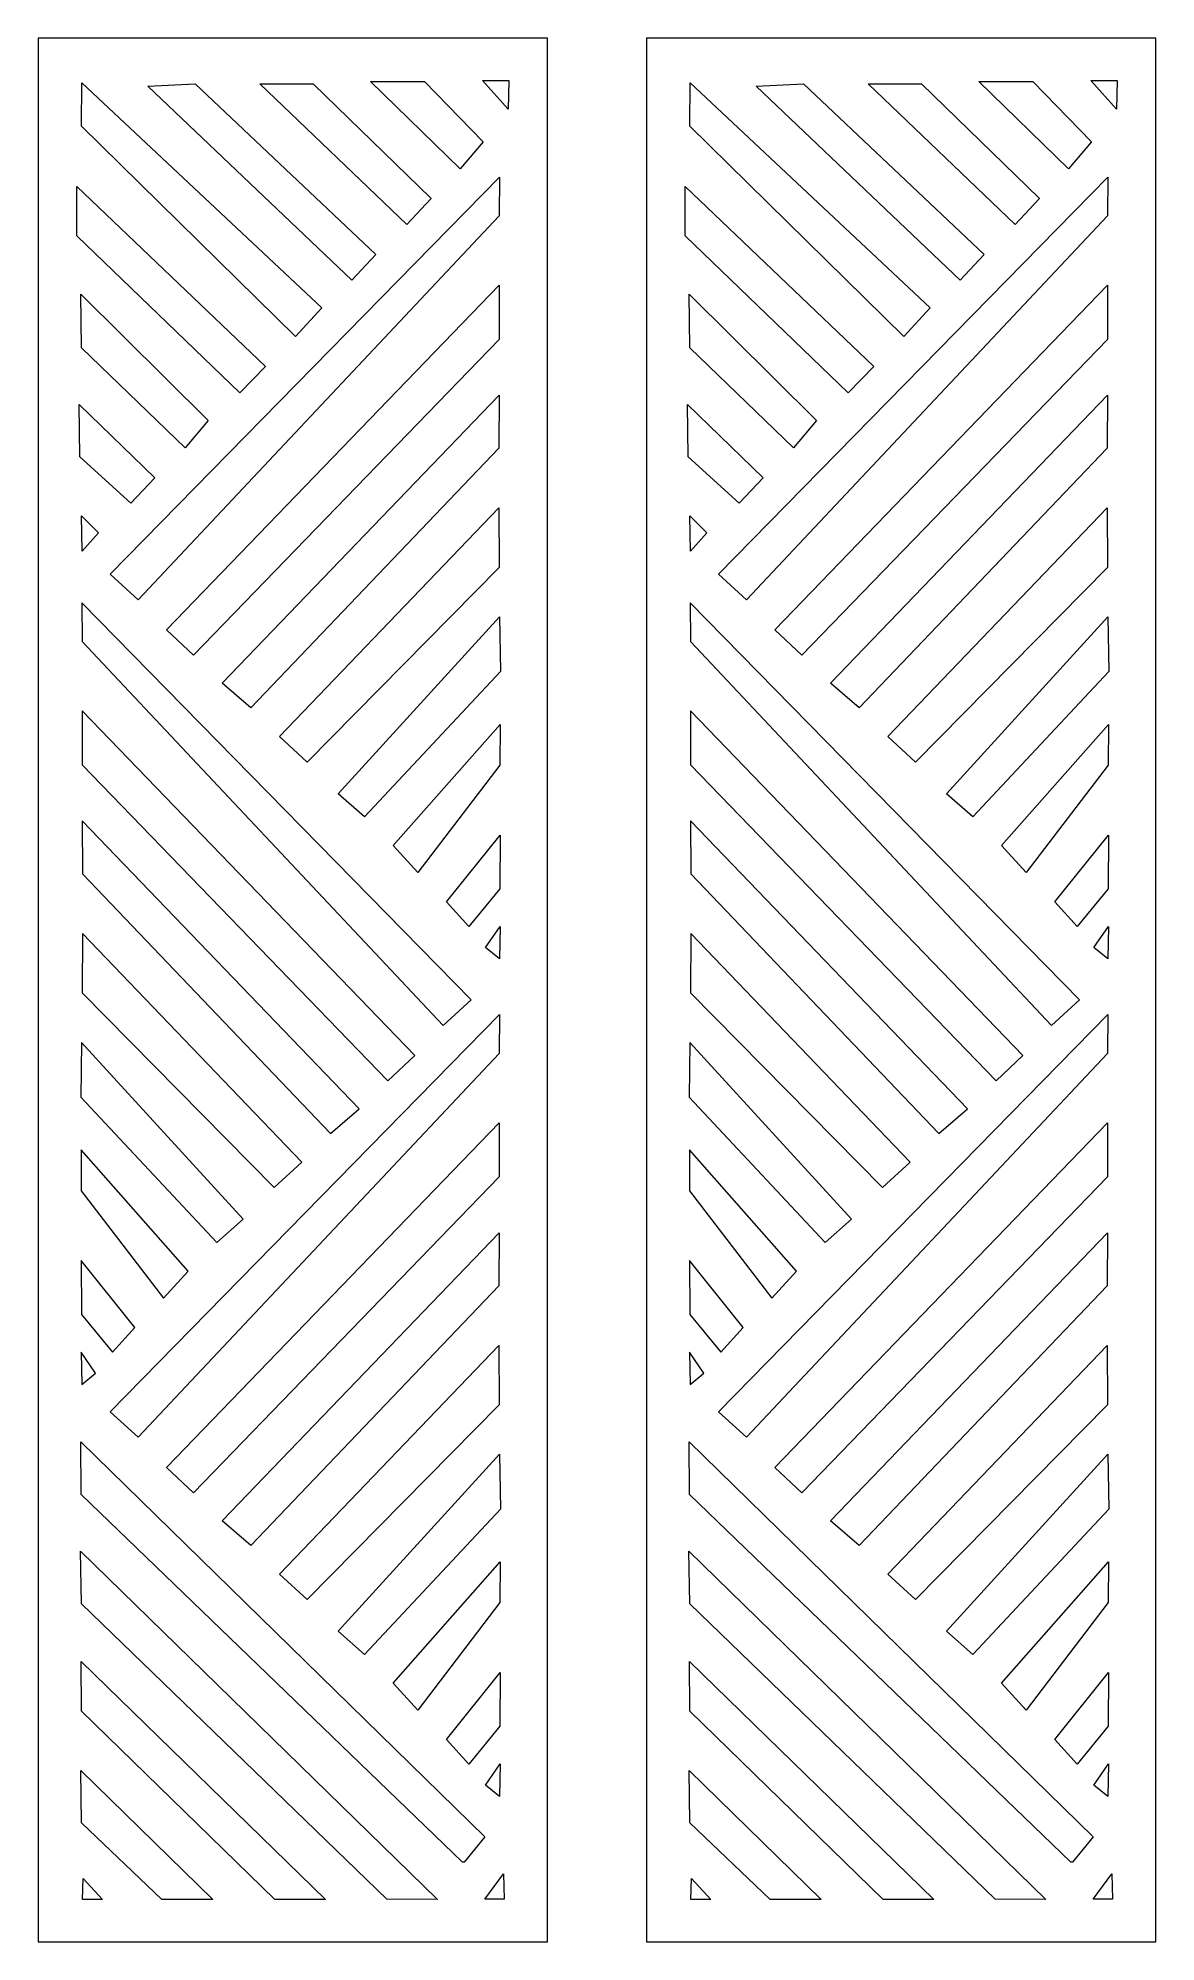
# Model space of a CAD drawing. Header units: centimetres. Extents: x -27.5 to -16.3, y -9.5 to 9.5.
import ezdxf

# ---------------------------------------------------------------- set-up
doc = ezdxf.new("R2010")
doc.units = ezdxf.units.CM
doc.header["$MEASUREMENT"] = 0
doc.layers.add('layer 1', color=7, linetype='Continuous')

msp = doc.modelspace()

# ---------------------------------------------------------------- linework, layer by layer
at = {"layer": 'layer 1', "color": 250, "lineweight": 20}
for points in [[(-27.5, 9.5), (-27.5, 9.5), (-22.41549, 9.5), (-22.41549, 9.5), (-22.41549, 9.5), (-22.41549, 9.5), (-22.41549, -9.5), (-22.41549, -9.5), (-22.41549, -9.5), (-22.41549, -9.5), (-27.5, -9.5), (-27.5, -9.5), (-27.5, -9.5), (-27.5, -9.5), (-27.5, 9.5), (-27.5, 9.5)], [(-21.42953, 9.5), (-21.42953, 9.5), (-16.34502, 9.5), (-16.34502, 9.5), (-16.34502, 9.5), (-16.34502, 9.5), (-16.34502, -9.5), (-16.34502, -9.5), (-16.34502, -9.5), (-16.34502, -9.5), (-21.42953, -9.5), (-21.42953, -9.5), (-21.42953, -9.5), (-21.42953, -9.5), (-21.42953, 9.5), (-21.42953, 9.5)]]:
    msp.add_open_spline(points, degree=3, knots=[0, 0, 0, 0, 0.2, 0.2, 0.2, 0.2, 0.4, 0.4, 0.4, 0.4, 0.6, 0.6, 0.6, 0.6, 1, 1, 1, 1], dxfattribs=at)
at = {"layer": 'layer 1', "color": 7, "lineweight": 9}
for points, knots in [([(-27.06776, 8.62019), (-27.06776, 8.62019), (-24.93075, 6.52272), (-24.93075, 6.52272), (-24.93075, 6.52272), (-24.93075, 6.52272), (-24.66857, 6.80804), (-24.66857, 6.80804), (-24.66857, 6.80804), (-24.66857, 6.80804), (-27.06234, 9.05266), (-27.06234, 9.05266), (-27.06234, 9.05266), (-27.06234, 9.05266), (-27.06776, 8.62019), (-27.06776, 8.62019)], [0, 0, 0, 0, 0.2, 0.2, 0.2, 0.2, 0.4, 0.4, 0.4, 0.4, 0.6, 0.6, 0.6, 0.6, 1, 1, 1, 1]), ([(-25.93321, 9.0443), (-25.93321, 9.0443), (-26.4036, 9.02116), (-26.4036, 9.02116), (-26.4036, 9.02116), (-26.4036, 9.02116), (-24.36784, 7.08565), (-24.36784, 7.08565), (-24.36784, 7.08565), (-24.36784, 7.08565), (-24.12878, 7.34012), (-24.12878, 7.34012), (-24.12878, 7.34012), (-24.12878, 7.34012), (-25.93321, 9.0443), (-25.93321, 9.0443)], [0, 0, 0, 0, 0.2, 0.2, 0.2, 0.2, 0.4, 0.4, 0.4, 0.4, 0.6, 0.6, 0.6, 0.6, 1, 1, 1, 1]), ([(-25.28548, 9.0443), (-25.28548, 9.0443), (-23.82033, 7.64086), (-23.82033, 7.64086), (-23.82033, 7.64086), (-23.82033, 7.64086), (-23.58128, 7.89533), (-23.58128, 7.89533), (-23.58128, 7.89533), (-23.58128, 7.89533), (-23.58128, 7.90304), (-23.58128, 7.90304), (-23.58128, 7.90304), (-23.58128, 7.90304), (-24.7534, 9.0443), (-24.7534, 9.0443), (-24.7534, 9.0443), (-24.7534, 9.0443), (-25.28548, 9.0443), (-25.28548, 9.0443)], [0, 0, 0, 0, 0.16666667, 0.16666667, 0.16666667, 0.16666667, 0.33333333, 0.33333333, 0.33333333, 0.33333333, 0.5, 0.5, 0.5, 0.5, 0.66666667, 0.66666667, 0.66666667, 0.66666667, 1, 1, 1, 1]), ([(-24.18168, 9.06636), (-24.18168, 9.06636), (-23.28825, 8.19606), (-23.28825, 8.19606), (-23.28825, 8.19606), (-23.28825, 8.19606), (-23.05692, 8.46596), (-23.05692, 8.46596), (-23.05692, 8.46596), (-23.05692, 8.46596), (-23.64297, 9.06744), (-23.64297, 9.06744), (-23.64297, 9.06744), (-23.64297, 9.06744), (-24.18168, 9.06636), (-24.18168, 9.06636)], [0, 0, 0, 0, 0.2, 0.2, 0.2, 0.2, 0.4, 0.4, 0.4, 0.4, 0.6, 0.6, 0.6, 0.6, 1, 1, 1, 1]), ([(-23.06463, 9.07582), (-23.06463, 9.07582), (-22.81016, 8.78914), (-22.81016, 8.78914), (-22.81016, 8.78914), (-22.81016, 8.78914), (-22.80245, 9.07514), (-22.80245, 9.07514), (-22.80245, 9.07514), (-22.80245, 9.07514), (-23.06463, 9.07582), (-23.06463, 9.07582)], [0, 0, 0, 0, 0.25, 0.25, 0.25, 0.25, 0.5, 0.5, 0.5, 0.5, 1, 1, 1, 1]), ([(-27.11304, 8.01871), (-27.11304, 8.01871), (-27.11304, 7.52519), (-27.11304, 7.52519), (-27.11304, 7.52519), (-27.11304, 7.52519), (-25.48507, 5.96026), (-25.48507, 5.96026), (-25.48507, 5.96026), (-25.48507, 5.96026), (-25.23149, 6.222), (-25.23149, 6.222), (-25.23149, 6.222), (-25.23149, 6.222), (-27.11304, 8.01871), (-27.11304, 8.01871)], [0, 0, 0, 0, 0.2, 0.2, 0.2, 0.2, 0.4, 0.4, 0.4, 0.4, 0.6, 0.6, 0.6, 0.6, 1, 1, 1, 1]), ([(-22.89612, 8.11256), (-22.89612, 8.11256), (-26.78026, 4.149), (-26.78026, 4.149), (-26.78026, 4.149), (-26.78026, 4.149), (-26.50267, 3.89453), (-26.50267, 3.89453), (-26.50267, 3.89453), (-26.50267, 3.89453), (-22.89849, 7.72491), (-22.89849, 7.72491), (-22.89849, 7.72491), (-22.89849, 7.72491), (-22.89612, 8.11256), (-22.89612, 8.11256)], [0, 0, 0, 0, 0.2, 0.2, 0.2, 0.2, 0.4, 0.4, 0.4, 0.4, 0.6, 0.6, 0.6, 0.6, 1, 1, 1, 1]), ([(-22.90025, 7.03301), (-22.90025, 7.03301), (-26.21736, 3.59378), (-26.21736, 3.59378), (-26.21736, 3.59378), (-26.21736, 3.59378), (-25.94822, 3.34008), (-25.94822, 3.34008), (-25.94822, 3.34008), (-25.94822, 3.34008), (-22.89816, 6.49321), (-22.89816, 6.49321), (-22.89816, 6.49321), (-22.89816, 6.49321), (-22.90025, 7.03301), (-22.90025, 7.03301)], [0, 0, 0, 0, 0.2, 0.2, 0.2, 0.2, 0.4, 0.4, 0.4, 0.4, 0.6, 0.6, 0.6, 0.6, 1, 1, 1, 1]), ([(-27.07185, 6.94545), (-27.07185, 6.94545), (-27.06643, 6.40812), (-27.06643, 6.40812), (-27.06643, 6.40812), (-27.06643, 6.40812), (-26.03345, 5.41231), (-26.03345, 5.41231), (-26.03345, 5.41231), (-26.03345, 5.41231), (-25.80212, 5.68221), (-25.80212, 5.68221), (-25.80212, 5.68221), (-25.80212, 5.68221), (-27.07185, 6.94545), (-27.07185, 6.94545)], [0, 0, 0, 0, 0.2, 0.2, 0.2, 0.2, 0.4, 0.4, 0.4, 0.4, 0.6, 0.6, 0.6, 0.6, 1, 1, 1, 1]), ([(-22.89885, 5.9359), (-22.89885, 5.9359), (-25.66214, 3.06172), (-25.66214, 3.06172), (-25.66214, 3.06172), (-25.66214, 3.06172), (-25.37683, 2.81496), (-25.37683, 2.81496), (-25.37683, 2.81496), (-25.37683, 2.81496), (-22.90153, 5.40593), (-22.90153, 5.40593), (-22.90153, 5.40593), (-22.90153, 5.40593), (-22.89885, 5.9359), (-22.89885, 5.9359)], [0, 0, 0, 0, 0.2, 0.2, 0.2, 0.2, 0.4, 0.4, 0.4, 0.4, 0.6, 0.6, 0.6, 0.6, 1, 1, 1, 1]), ([(-27.0899, 5.84414), (-27.0899, 5.84414), (-27.08219, 5.31977), (-27.08219, 5.31977), (-27.08219, 5.31977), (-27.08219, 5.31977), (-26.57324, 4.85711), (-26.57324, 4.85711), (-26.57324, 4.85711), (-26.57324, 4.85711), (-26.3342, 5.11158), (-26.3342, 5.11158), (-26.3342, 5.11158), (-26.3342, 5.11158), (-27.0899, 5.84414), (-27.0899, 5.84414)], [0, 0, 0, 0, 0.2, 0.2, 0.2, 0.2, 0.4, 0.4, 0.4, 0.4, 0.6, 0.6, 0.6, 0.6, 1, 1, 1, 1]), ([(-22.90153, 4.81216), (-22.90153, 4.81216), (-25.09151, 2.52965), (-25.09151, 2.52965), (-25.09151, 2.52965), (-25.09151, 2.52965), (-24.8139, 2.27516), (-24.8139, 2.27516), (-24.8139, 2.27516), (-24.8139, 2.27516), (-22.89934, 4.21796), (-22.89934, 4.21796), (-22.89934, 4.21796), (-22.89934, 4.21796), (-22.90153, 4.81216), (-22.90153, 4.81216)], [0, 0, 0, 0, 0.2, 0.2, 0.2, 0.2, 0.4, 0.4, 0.4, 0.4, 0.6, 0.6, 0.6, 0.6, 1, 1, 1, 1]), ([(-27.06676, 4.73373), (-27.06676, 4.73373), (-27.05906, 4.37902), (-27.05906, 4.37902), (-27.05906, 4.37902), (-27.05906, 4.37902), (-26.89712, 4.56409), (-26.89712, 4.56409), (-26.89712, 4.56409), (-26.89712, 4.56409), (-27.06676, 4.73373), (-27.06676, 4.73373)], [0, 0, 0, 0, 0.25, 0.25, 0.25, 0.25, 0.5, 0.5, 0.5, 0.5, 1, 1, 1, 1]), ([(-27.06321, 3.86523), (-27.06321, 3.86523), (-23.17907, -0.09833), (-23.17907, -0.09833), (-23.17907, -0.09833), (-23.17907, -0.09833), (-23.45666, -0.3528), (-23.45666, -0.3528), (-23.45666, -0.3528), (-23.45666, -0.3528), (-27.06084, 3.47758), (-27.06084, 3.47758), (-27.06084, 3.47758), (-27.06084, 3.47758), (-27.06321, 3.86523), (-27.06321, 3.86523)], [0, 0, 0, 0, 0.2, 0.2, 0.2, 0.2, 0.4, 0.4, 0.4, 0.4, 0.6, 0.6, 0.6, 0.6, 1, 1, 1, 1]), ([(-22.89381, 3.72489), (-22.89381, 3.72489), (-24.50547, 1.95902), (-24.50547, 1.95902), (-24.50547, 1.95902), (-24.50547, 1.95902), (-24.24328, 1.72769), (-24.24328, 1.72769), (-24.24328, 1.72769), (-24.24328, 1.72769), (-22.8861, 3.17738), (-22.8861, 3.17738), (-22.8861, 3.17738), (-22.8861, 3.17738), (-22.89381, 3.72489), (-22.89381, 3.72489)], [0, 0, 0, 0, 0.2, 0.2, 0.2, 0.2, 0.4, 0.4, 0.4, 0.4, 0.6, 0.6, 0.6, 0.6, 1, 1, 1, 1]), ([(-27.05907, 2.78568), (-27.05907, 2.78568), (-23.74197, -0.65355), (-23.74197, -0.65355), (-23.74197, -0.65355), (-23.74197, -0.65355), (-24.01111, -0.90725), (-24.01111, -0.90725), (-24.01111, -0.90725), (-24.01111, -0.90725), (-27.06117, 2.24588), (-27.06117, 2.24588), (-27.06117, 2.24588), (-27.06117, 2.24588), (-27.05907, 2.78568), (-27.05907, 2.78568)], [0, 0, 0, 0, 0.2, 0.2, 0.2, 0.2, 0.4, 0.4, 0.4, 0.4, 0.6, 0.6, 0.6, 0.6, 1, 1, 1, 1]), ([(-22.88954, 2.6509), (-22.88954, 2.6509), (-23.95796, 1.44235), (-23.95796, 1.44235), (-23.95796, 1.44235), (-23.95796, 1.44235), (-23.7112, 1.17247), (-23.7112, 1.17247), (-23.7112, 1.17247), (-23.7112, 1.17247), (-22.89085, 2.24433), (-22.89085, 2.24433), (-22.89085, 2.24433), (-22.89085, 2.24433), (-22.88954, 2.6509), (-22.88954, 2.6509)], [0, 0, 0, 0, 0.2, 0.2, 0.2, 0.2, 0.4, 0.4, 0.4, 0.4, 0.6, 0.6, 0.6, 0.6, 1, 1, 1, 1]), ([(-27.06048, 1.68857), (-27.06048, 1.68857), (-24.29719, -1.1856), (-24.29719, -1.1856), (-24.29719, -1.1856), (-24.29719, -1.1856), (-24.5825, -1.43237), (-24.5825, -1.43237), (-24.5825, -1.43237), (-24.5825, -1.43237), (-27.0578, 1.1586), (-27.0578, 1.1586), (-27.0578, 1.1586), (-27.0578, 1.1586), (-27.06048, 1.68857), (-27.06048, 1.68857)], [0, 0, 0, 0, 0.2, 0.2, 0.2, 0.2, 0.4, 0.4, 0.4, 0.4, 0.6, 0.6, 0.6, 0.6, 1, 1, 1, 1]), ([(-22.8902, 1.54671), (-22.8902, 1.54671), (-23.42588, 0.87945), (-23.42588, 0.87945), (-23.42588, 0.87945), (-23.42588, 0.87945), (-23.20226, 0.63268), (-23.20226, 0.63268), (-23.20226, 0.63268), (-23.20226, 0.63268), (-22.89215, 1.01054), (-22.89215, 1.01054), (-22.89215, 1.01054), (-22.89215, 1.01054), (-22.8902, 1.54671), (-22.8902, 1.54671)], [0, 0, 0, 0, 0.2, 0.2, 0.2, 0.2, 0.4, 0.4, 0.4, 0.4, 0.6, 0.6, 0.6, 0.6, 1, 1, 1, 1]), ([(-22.88938, 0.63442), (-22.88938, 0.63442), (-23.03391, 0.42285), (-23.03391, 0.42285), (-23.03391, 0.42285), (-23.03391, 0.42285), (-22.89566, 0.31091), (-22.89566, 0.31091), (-22.89566, 0.31091), (-22.89566, 0.31091), (-22.88938, 0.63442), (-22.88938, 0.63442)], [0, 0, 0, 0, 0.25, 0.25, 0.25, 0.25, 0.5, 0.5, 0.5, 0.5, 1, 1, 1, 1]), ([(-27.0578, 0.56484), (-27.0578, 0.56484), (-24.86782, -1.71768), (-24.86782, -1.71768), (-24.86782, -1.71768), (-24.86782, -1.71768), (-25.14542, -1.97217), (-25.14542, -1.97217), (-25.14542, -1.97217), (-25.14542, -1.97217), (-27.05998, -0.02937), (-27.05998, -0.02937), (-27.05998, -0.02937), (-27.05998, -0.02937), (-27.0578, 0.56484), (-27.0578, 0.56484)], [0, 0, 0, 0, 0.2, 0.2, 0.2, 0.2, 0.4, 0.4, 0.4, 0.4, 0.6, 0.6, 0.6, 0.6, 1, 1, 1, 1]), ([(-22.89612, -0.24602), (-22.89612, -0.24602), (-26.78026, -4.20958), (-26.78026, -4.20958), (-26.78026, -4.20958), (-26.78026, -4.20958), (-26.50267, -4.46405), (-26.50267, -4.46405), (-26.50267, -4.46405), (-26.50267, -4.46405), (-22.89849, -0.63367), (-22.89849, -0.63367), (-22.89849, -0.63367), (-22.89849, -0.63367), (-22.89612, -0.24602), (-22.89612, -0.24602)], [0, 0, 0, 0, 0.2, 0.2, 0.2, 0.2, 0.4, 0.4, 0.4, 0.4, 0.6, 0.6, 0.6, 0.6, 1, 1, 1, 1]), ([(-27.06552, -0.52244), (-27.06552, -0.52244), (-25.45386, -2.28831), (-25.45386, -2.28831), (-25.45386, -2.28831), (-25.45386, -2.28831), (-25.71605, -2.51964), (-25.71605, -2.51964), (-25.71605, -2.51964), (-25.71605, -2.51964), (-27.07323, -1.06995), (-27.07323, -1.06995), (-27.07323, -1.06995), (-27.07323, -1.06995), (-27.06552, -0.52244), (-27.06552, -0.52244)], [0, 0, 0, 0, 0.2, 0.2, 0.2, 0.2, 0.4, 0.4, 0.4, 0.4, 0.6, 0.6, 0.6, 0.6, 1, 1, 1, 1]), ([(-22.90025, -1.32557), (-22.90025, -1.32557), (-26.21736, -4.76479), (-26.21736, -4.76479), (-26.21736, -4.76479), (-26.21736, -4.76479), (-25.94822, -5.0185), (-25.94822, -5.0185), (-25.94822, -5.0185), (-25.94822, -5.0185), (-22.89816, -1.86537), (-22.89816, -1.86537), (-22.89816, -1.86537), (-22.89816, -1.86537), (-22.90025, -1.32557), (-22.90025, -1.32557)], [0, 0, 0, 0, 0.2, 0.2, 0.2, 0.2, 0.4, 0.4, 0.4, 0.4, 0.6, 0.6, 0.6, 0.6, 1, 1, 1, 1]), ([(-27.06979, -1.59643), (-27.06979, -1.59643), (-26.00137, -2.80498), (-26.00137, -2.80498), (-26.00137, -2.80498), (-26.00137, -2.80498), (-26.24813, -3.07486), (-26.24813, -3.07486), (-26.24813, -3.07486), (-26.24813, -3.07486), (-27.06847, -2.003), (-27.06847, -2.003), (-27.06847, -2.003), (-27.06847, -2.003), (-27.06979, -1.59643), (-27.06979, -1.59643)], [0, 0, 0, 0, 0.2, 0.2, 0.2, 0.2, 0.4, 0.4, 0.4, 0.4, 0.6, 0.6, 0.6, 0.6, 1, 1, 1, 1]), ([(-22.89885, -2.42268), (-22.89885, -2.42268), (-25.66214, -5.29685), (-25.66214, -5.29685), (-25.66214, -5.29685), (-25.66214, -5.29685), (-25.37683, -5.54362), (-25.37683, -5.54362), (-25.37683, -5.54362), (-25.37683, -5.54362), (-22.90153, -2.95264), (-22.90153, -2.95264), (-22.90153, -2.95264), (-22.90153, -2.95264), (-22.89885, -2.42268), (-22.89885, -2.42268)], [0, 0, 0, 0, 0.2, 0.2, 0.2, 0.2, 0.4, 0.4, 0.4, 0.4, 0.6, 0.6, 0.6, 0.6, 1, 1, 1, 1]), ([(-27.06913, -2.70062), (-27.06913, -2.70062), (-26.53345, -3.36788), (-26.53345, -3.36788), (-26.53345, -3.36788), (-26.53345, -3.36788), (-26.75707, -3.61464), (-26.75707, -3.61464), (-26.75707, -3.61464), (-26.75707, -3.61464), (-27.06718, -3.23679), (-27.06718, -3.23679), (-27.06718, -3.23679), (-27.06718, -3.23679), (-27.06913, -2.70062), (-27.06913, -2.70062)], [0, 0, 0, 0, 0.2, 0.2, 0.2, 0.2, 0.4, 0.4, 0.4, 0.4, 0.6, 0.6, 0.6, 0.6, 1, 1, 1, 1]), ([(-22.90153, -3.54641), (-22.90153, -3.54641), (-25.09151, -5.82893), (-25.09151, -5.82893), (-25.09151, -5.82893), (-25.09151, -5.82893), (-24.8139, -6.08342), (-24.8139, -6.08342), (-24.8139, -6.08342), (-24.8139, -6.08342), (-22.89934, -4.14062), (-22.89934, -4.14062), (-22.89934, -4.14062), (-22.89934, -4.14062), (-22.90153, -3.54641), (-22.90153, -3.54641)], [0, 0, 0, 0, 0.2, 0.2, 0.2, 0.2, 0.4, 0.4, 0.4, 0.4, 0.6, 0.6, 0.6, 0.6, 1, 1, 1, 1]), ([(-27.06995, -3.61291), (-27.06995, -3.61291), (-26.92542, -3.82448), (-26.92542, -3.82448), (-26.92542, -3.82448), (-26.92542, -3.82448), (-27.06367, -3.93642), (-27.06367, -3.93642), (-27.06367, -3.93642), (-27.06367, -3.93642), (-27.06995, -3.61291), (-27.06995, -3.61291)], [0, 0, 0, 0, 0.25, 0.25, 0.25, 0.25, 0.5, 0.5, 0.5, 0.5, 1, 1, 1, 1]), ([(-27.07347, -4.51031), (-27.07347, -4.51031), (-27.06857, -5.03397), (-27.06857, -5.03397), (-27.06857, -5.03397), (-27.06857, -5.03397), (-23.26395, -8.70522), (-23.26395, -8.70522), (-23.26395, -8.70522), (-23.26395, -8.70522), (-23.24854, -8.70522), (-23.24854, -8.70522), (-23.24854, -8.70522), (-23.24854, -8.70522), (-23.04033, -8.45075), (-23.04033, -8.45075), (-23.04033, -8.45075), (-23.04033, -8.45075), (-27.07347, -4.51031), (-27.07347, -4.51031)], [0, 0, 0, 0, 0.16666667, 0.16666667, 0.16666667, 0.16666667, 0.33333333, 0.33333333, 0.33333333, 0.33333333, 0.5, 0.5, 0.5, 0.5, 0.66666667, 0.66666667, 0.66666667, 0.66666667, 1, 1, 1, 1]), ([(-22.89381, -4.63369), (-22.89381, -4.63369), (-24.50547, -6.39956), (-24.50547, -6.39956), (-24.50547, -6.39956), (-24.50547, -6.39956), (-24.24328, -6.63089), (-24.24328, -6.63089), (-24.24328, -6.63089), (-24.24328, -6.63089), (-22.8861, -5.1812), (-22.8861, -5.1812), (-22.8861, -5.1812), (-22.8861, -5.1812), (-22.89381, -4.63369), (-22.89381, -4.63369)], [0, 0, 0, 0, 0.2, 0.2, 0.2, 0.2, 0.4, 0.4, 0.4, 0.4, 0.6, 0.6, 0.6, 0.6, 1, 1, 1, 1]), ([(-27.07766, -5.59971), (-27.07766, -5.59971), (-27.0678, -6.12545), (-27.0678, -6.12545), (-27.0678, -6.12545), (-27.0678, -6.12545), (-24.01934, -9.07425), (-24.01934, -9.07425), (-24.01934, -9.07425), (-24.01934, -9.07425), (-23.51474, -9.07551), (-23.51474, -9.07551), (-23.51474, -9.07551), (-23.51474, -9.07551), (-27.07766, -5.59971), (-27.07766, -5.59971)], [0, 0, 0, 0, 0.2, 0.2, 0.2, 0.2, 0.4, 0.4, 0.4, 0.4, 0.6, 0.6, 0.6, 0.6, 1, 1, 1, 1]), ([(-22.88954, -5.70768), (-22.88954, -5.70768), (-23.95796, -6.91622), (-23.95796, -6.91622), (-23.95796, -6.91622), (-23.95796, -6.91622), (-23.7112, -7.18611), (-23.7112, -7.18611), (-23.7112, -7.18611), (-23.7112, -7.18611), (-22.89085, -6.11425), (-22.89085, -6.11425), (-22.89085, -6.11425), (-22.89085, -6.11425), (-22.88954, -5.70768), (-22.88954, -5.70768)], [0, 0, 0, 0, 0.2, 0.2, 0.2, 0.2, 0.4, 0.4, 0.4, 0.4, 0.6, 0.6, 0.6, 0.6, 1, 1, 1, 1]), ([(-27.06995, -6.70031), (-27.06995, -6.70031), (-27.06612, -7.19804), (-27.06612, -7.19804), (-27.06612, -7.19804), (-27.06612, -7.19804), (-25.13606, -9.07516), (-25.13606, -9.07516), (-25.13606, -9.07516), (-25.13606, -9.07516), (-24.63133, -9.07584), (-24.63133, -9.07584), (-24.63133, -9.07584), (-24.63133, -9.07584), (-27.06995, -6.70031), (-27.06995, -6.70031)], [0, 0, 0, 0, 0.2, 0.2, 0.2, 0.2, 0.4, 0.4, 0.4, 0.4, 0.6, 0.6, 0.6, 0.6, 1, 1, 1, 1]), ([(-22.8902, -6.81186), (-22.8902, -6.81186), (-23.42588, -7.47913), (-23.42588, -7.47913), (-23.42588, -7.47913), (-23.42588, -7.47913), (-23.20226, -7.72589), (-23.20226, -7.72589), (-23.20226, -7.72589), (-23.20226, -7.72589), (-22.89215, -7.34804), (-22.89215, -7.34804), (-22.89215, -7.34804), (-22.89215, -7.34804), (-22.8902, -6.81186), (-22.8902, -6.81186)], [0, 0, 0, 0, 0.2, 0.2, 0.2, 0.2, 0.4, 0.4, 0.4, 0.4, 0.6, 0.6, 0.6, 0.6, 1, 1, 1, 1]), ([(-27.0733, -7.78758), (-27.0733, -7.78758), (-27.0656, -8.31195), (-27.0656, -8.31195), (-27.0656, -8.31195), (-27.0656, -8.31195), (-26.26362, -9.07536), (-26.26362, -9.07536), (-26.26362, -9.07536), (-26.26362, -9.07536), (-25.75468, -9.07533), (-25.75468, -9.07533), (-25.75468, -9.07533), (-25.75468, -9.07533), (-27.0733, -7.78758), (-27.0733, -7.78758)], [0, 0, 0, 0, 0.2, 0.2, 0.2, 0.2, 0.4, 0.4, 0.4, 0.4, 0.6, 0.6, 0.6, 0.6, 1, 1, 1, 1]), ([(-22.88938, -7.72416), (-22.88938, -7.72416), (-23.03391, -7.93572), (-23.03391, -7.93572), (-23.03391, -7.93572), (-23.03391, -7.93572), (-22.89566, -8.04766), (-22.89566, -8.04766), (-22.89566, -8.04766), (-22.89566, -8.04766), (-22.88938, -7.72416), (-22.88938, -7.72416)], [0, 0, 0, 0, 0.25, 0.25, 0.25, 0.25, 0.5, 0.5, 0.5, 0.5, 1, 1, 1, 1]), ([(-27.05016, -8.86715), (-27.05016, -8.86715), (-27.0576, -9.075), (-27.0576, -9.075), (-27.0576, -9.075), (-27.0576, -9.075), (-26.85617, -9.07545), (-26.85617, -9.07545), (-26.85617, -9.07545), (-26.85617, -9.07545), (-27.05016, -8.86715), (-27.05016, -8.86715)], [0, 0, 0, 0, 0.25, 0.25, 0.25, 0.25, 0.5, 0.5, 0.5, 0.5, 1, 1, 1, 1]), ([(-22.85664, -8.82011), (-22.85664, -8.82011), (-23.04186, -9.0744), (-23.04186, -9.0744), (-23.04186, -9.0744), (-23.04186, -9.0744), (-22.84755, -9.07472), (-22.84755, -9.07472), (-22.84755, -9.07472), (-22.84755, -9.07472), (-22.85664, -8.82011), (-22.85664, -8.82011)], [0, 0, 0, 0, 0.25, 0.25, 0.25, 0.25, 0.5, 0.5, 0.5, 0.5, 1, 1, 1, 1])]:
    msp.add_open_spline(points, degree=3, knots=knots, dxfattribs=at)
at = {"layer": 'layer 1', "color": 250, "lineweight": 9}
for points, knots in [([(-20.99729, 8.62019), (-20.99729, 8.62019), (-18.86028, 6.52272), (-18.86028, 6.52272), (-18.86028, 6.52272), (-18.86028, 6.52272), (-18.5981, 6.80804), (-18.5981, 6.80804), (-18.5981, 6.80804), (-18.5981, 6.80804), (-20.99187, 9.05266), (-20.99187, 9.05266), (-20.99187, 9.05266), (-20.99187, 9.05266), (-20.99729, 8.62019), (-20.99729, 8.62019)], [0, 0, 0, 0, 0.2, 0.2, 0.2, 0.2, 0.4, 0.4, 0.4, 0.4, 0.6, 0.6, 0.6, 0.6, 1, 1, 1, 1]), ([(-19.86274, 9.0443), (-19.86274, 9.0443), (-20.33313, 9.02116), (-20.33313, 9.02116), (-20.33313, 9.02116), (-20.33313, 9.02116), (-18.29737, 7.08565), (-18.29737, 7.08565), (-18.29737, 7.08565), (-18.29737, 7.08565), (-18.05831, 7.34012), (-18.05831, 7.34012), (-18.05831, 7.34012), (-18.05831, 7.34012), (-19.86274, 9.0443), (-19.86274, 9.0443)], [0, 0, 0, 0, 0.2, 0.2, 0.2, 0.2, 0.4, 0.4, 0.4, 0.4, 0.6, 0.6, 0.6, 0.6, 1, 1, 1, 1]), ([(-19.21501, 9.0443), (-19.21501, 9.0443), (-17.74986, 7.64086), (-17.74986, 7.64086), (-17.74986, 7.64086), (-17.74986, 7.64086), (-17.51081, 7.89533), (-17.51081, 7.89533), (-17.51081, 7.89533), (-17.51081, 7.89533), (-17.51081, 7.90304), (-17.51081, 7.90304), (-17.51081, 7.90304), (-17.51081, 7.90304), (-18.68293, 9.0443), (-18.68293, 9.0443), (-18.68293, 9.0443), (-18.68293, 9.0443), (-19.21501, 9.0443), (-19.21501, 9.0443)], [0, 0, 0, 0, 0.16666667, 0.16666667, 0.16666667, 0.16666667, 0.33333333, 0.33333333, 0.33333333, 0.33333333, 0.5, 0.5, 0.5, 0.5, 0.66666667, 0.66666667, 0.66666667, 0.66666667, 1, 1, 1, 1]), ([(-18.11121, 9.06636), (-18.11121, 9.06636), (-17.21778, 8.19606), (-17.21778, 8.19606), (-17.21778, 8.19606), (-17.21778, 8.19606), (-16.98645, 8.46596), (-16.98645, 8.46596), (-16.98645, 8.46596), (-16.98645, 8.46596), (-17.5725, 9.06744), (-17.5725, 9.06744), (-17.5725, 9.06744), (-17.5725, 9.06744), (-18.11121, 9.06636), (-18.11121, 9.06636)], [0, 0, 0, 0, 0.2, 0.2, 0.2, 0.2, 0.4, 0.4, 0.4, 0.4, 0.6, 0.6, 0.6, 0.6, 1, 1, 1, 1]), ([(-16.99416, 9.07582), (-16.99416, 9.07582), (-16.73969, 8.78914), (-16.73969, 8.78914), (-16.73969, 8.78914), (-16.73969, 8.78914), (-16.73198, 9.07514), (-16.73198, 9.07514), (-16.73198, 9.07514), (-16.73198, 9.07514), (-16.99416, 9.07582), (-16.99416, 9.07582)], [0, 0, 0, 0, 0.25, 0.25, 0.25, 0.25, 0.5, 0.5, 0.5, 0.5, 1, 1, 1, 1]), ([(-21.04257, 8.01871), (-21.04257, 8.01871), (-21.04257, 7.52519), (-21.04257, 7.52519), (-21.04257, 7.52519), (-21.04257, 7.52519), (-19.4146, 5.96026), (-19.4146, 5.96026), (-19.4146, 5.96026), (-19.4146, 5.96026), (-19.16102, 6.222), (-19.16102, 6.222), (-19.16102, 6.222), (-19.16102, 6.222), (-21.04257, 8.01871), (-21.04257, 8.01871)], [0, 0, 0, 0, 0.2, 0.2, 0.2, 0.2, 0.4, 0.4, 0.4, 0.4, 0.6, 0.6, 0.6, 0.6, 1, 1, 1, 1]), ([(-16.82565, 8.11256), (-16.82565, 8.11256), (-20.70979, 4.149), (-20.70979, 4.149), (-20.70979, 4.149), (-20.70979, 4.149), (-20.4322, 3.89453), (-20.4322, 3.89453), (-20.4322, 3.89453), (-20.4322, 3.89453), (-16.82802, 7.72491), (-16.82802, 7.72491), (-16.82802, 7.72491), (-16.82802, 7.72491), (-16.82565, 8.11256), (-16.82565, 8.11256)], [0, 0, 0, 0, 0.2, 0.2, 0.2, 0.2, 0.4, 0.4, 0.4, 0.4, 0.6, 0.6, 0.6, 0.6, 1, 1, 1, 1]), ([(-16.82978, 7.03301), (-16.82978, 7.03301), (-20.14689, 3.59378), (-20.14689, 3.59378), (-20.14689, 3.59378), (-20.14689, 3.59378), (-19.87775, 3.34008), (-19.87775, 3.34008), (-19.87775, 3.34008), (-19.87775, 3.34008), (-16.82769, 6.49321), (-16.82769, 6.49321), (-16.82769, 6.49321), (-16.82769, 6.49321), (-16.82978, 7.03301), (-16.82978, 7.03301)], [0, 0, 0, 0, 0.2, 0.2, 0.2, 0.2, 0.4, 0.4, 0.4, 0.4, 0.6, 0.6, 0.6, 0.6, 1, 1, 1, 1]), ([(-21.00138, 6.94545), (-21.00138, 6.94545), (-20.99596, 6.40812), (-20.99596, 6.40812), (-20.99596, 6.40812), (-20.99596, 6.40812), (-19.96298, 5.41231), (-19.96298, 5.41231), (-19.96298, 5.41231), (-19.96298, 5.41231), (-19.73165, 5.68221), (-19.73165, 5.68221), (-19.73165, 5.68221), (-19.73165, 5.68221), (-21.00138, 6.94545), (-21.00138, 6.94545)], [0, 0, 0, 0, 0.2, 0.2, 0.2, 0.2, 0.4, 0.4, 0.4, 0.4, 0.6, 0.6, 0.6, 0.6, 1, 1, 1, 1]), ([(-16.82838, 5.9359), (-16.82838, 5.9359), (-19.59167, 3.06172), (-19.59167, 3.06172), (-19.59167, 3.06172), (-19.59167, 3.06172), (-19.30636, 2.81496), (-19.30636, 2.81496), (-19.30636, 2.81496), (-19.30636, 2.81496), (-16.83106, 5.40593), (-16.83106, 5.40593), (-16.83106, 5.40593), (-16.83106, 5.40593), (-16.82838, 5.9359), (-16.82838, 5.9359)], [0, 0, 0, 0, 0.2, 0.2, 0.2, 0.2, 0.4, 0.4, 0.4, 0.4, 0.6, 0.6, 0.6, 0.6, 1, 1, 1, 1]), ([(-21.01943, 5.84414), (-21.01943, 5.84414), (-21.01172, 5.31977), (-21.01172, 5.31977), (-21.01172, 5.31977), (-21.01172, 5.31977), (-20.50277, 4.85711), (-20.50277, 4.85711), (-20.50277, 4.85711), (-20.50277, 4.85711), (-20.26373, 5.11158), (-20.26373, 5.11158), (-20.26373, 5.11158), (-20.26373, 5.11158), (-21.01943, 5.84414), (-21.01943, 5.84414)], [0, 0, 0, 0, 0.2, 0.2, 0.2, 0.2, 0.4, 0.4, 0.4, 0.4, 0.6, 0.6, 0.6, 0.6, 1, 1, 1, 1]), ([(-16.83106, 4.81216), (-16.83106, 4.81216), (-19.02104, 2.52965), (-19.02104, 2.52965), (-19.02104, 2.52965), (-19.02104, 2.52965), (-18.74343, 2.27516), (-18.74343, 2.27516), (-18.74343, 2.27516), (-18.74343, 2.27516), (-16.82887, 4.21796), (-16.82887, 4.21796), (-16.82887, 4.21796), (-16.82887, 4.21796), (-16.83106, 4.81216), (-16.83106, 4.81216)], [0, 0, 0, 0, 0.2, 0.2, 0.2, 0.2, 0.4, 0.4, 0.4, 0.4, 0.6, 0.6, 0.6, 0.6, 1, 1, 1, 1]), ([(-20.99629, 4.73373), (-20.99629, 4.73373), (-20.98859, 4.37902), (-20.98859, 4.37902), (-20.98859, 4.37902), (-20.98859, 4.37902), (-20.82665, 4.56409), (-20.82665, 4.56409), (-20.82665, 4.56409), (-20.82665, 4.56409), (-20.99629, 4.73373), (-20.99629, 4.73373)], [0, 0, 0, 0, 0.25, 0.25, 0.25, 0.25, 0.5, 0.5, 0.5, 0.5, 1, 1, 1, 1]), ([(-20.99274, 3.86523), (-20.99274, 3.86523), (-17.1086, -0.09833), (-17.1086, -0.09833), (-17.1086, -0.09833), (-17.1086, -0.09833), (-17.38619, -0.3528), (-17.38619, -0.3528), (-17.38619, -0.3528), (-17.38619, -0.3528), (-20.99037, 3.47758), (-20.99037, 3.47758), (-20.99037, 3.47758), (-20.99037, 3.47758), (-20.99274, 3.86523), (-20.99274, 3.86523)], [0, 0, 0, 0, 0.2, 0.2, 0.2, 0.2, 0.4, 0.4, 0.4, 0.4, 0.6, 0.6, 0.6, 0.6, 1, 1, 1, 1]), ([(-16.82334, 3.72489), (-16.82334, 3.72489), (-18.435, 1.95902), (-18.435, 1.95902), (-18.435, 1.95902), (-18.435, 1.95902), (-18.17281, 1.72769), (-18.17281, 1.72769), (-18.17281, 1.72769), (-18.17281, 1.72769), (-16.81563, 3.17738), (-16.81563, 3.17738), (-16.81563, 3.17738), (-16.81563, 3.17738), (-16.82334, 3.72489), (-16.82334, 3.72489)], [0, 0, 0, 0, 0.2, 0.2, 0.2, 0.2, 0.4, 0.4, 0.4, 0.4, 0.6, 0.6, 0.6, 0.6, 1, 1, 1, 1]), ([(-20.9886, 2.78568), (-20.9886, 2.78568), (-17.6715, -0.65355), (-17.6715, -0.65355), (-17.6715, -0.65355), (-17.6715, -0.65355), (-17.94064, -0.90725), (-17.94064, -0.90725), (-17.94064, -0.90725), (-17.94064, -0.90725), (-20.9907, 2.24588), (-20.9907, 2.24588), (-20.9907, 2.24588), (-20.9907, 2.24588), (-20.9886, 2.78568), (-20.9886, 2.78568)], [0, 0, 0, 0, 0.2, 0.2, 0.2, 0.2, 0.4, 0.4, 0.4, 0.4, 0.6, 0.6, 0.6, 0.6, 1, 1, 1, 1]), ([(-16.81907, 2.6509), (-16.81907, 2.6509), (-17.88749, 1.44235), (-17.88749, 1.44235), (-17.88749, 1.44235), (-17.88749, 1.44235), (-17.64073, 1.17247), (-17.64073, 1.17247), (-17.64073, 1.17247), (-17.64073, 1.17247), (-16.82038, 2.24433), (-16.82038, 2.24433), (-16.82038, 2.24433), (-16.82038, 2.24433), (-16.81907, 2.6509), (-16.81907, 2.6509)], [0, 0, 0, 0, 0.2, 0.2, 0.2, 0.2, 0.4, 0.4, 0.4, 0.4, 0.6, 0.6, 0.6, 0.6, 1, 1, 1, 1]), ([(-20.99001, 1.68857), (-20.99001, 1.68857), (-18.22672, -1.1856), (-18.22672, -1.1856), (-18.22672, -1.1856), (-18.22672, -1.1856), (-18.51203, -1.43237), (-18.51203, -1.43237), (-18.51203, -1.43237), (-18.51203, -1.43237), (-20.98733, 1.1586), (-20.98733, 1.1586), (-20.98733, 1.1586), (-20.98733, 1.1586), (-20.99001, 1.68857), (-20.99001, 1.68857)], [0, 0, 0, 0, 0.2, 0.2, 0.2, 0.2, 0.4, 0.4, 0.4, 0.4, 0.6, 0.6, 0.6, 0.6, 1, 1, 1, 1]), ([(-16.81973, 1.54671), (-16.81973, 1.54671), (-17.35541, 0.87945), (-17.35541, 0.87945), (-17.35541, 0.87945), (-17.35541, 0.87945), (-17.13179, 0.63268), (-17.13179, 0.63268), (-17.13179, 0.63268), (-17.13179, 0.63268), (-16.82168, 1.01054), (-16.82168, 1.01054), (-16.82168, 1.01054), (-16.82168, 1.01054), (-16.81973, 1.54671), (-16.81973, 1.54671)], [0, 0, 0, 0, 0.2, 0.2, 0.2, 0.2, 0.4, 0.4, 0.4, 0.4, 0.6, 0.6, 0.6, 0.6, 1, 1, 1, 1]), ([(-16.81891, 0.63442), (-16.81891, 0.63442), (-16.96344, 0.42285), (-16.96344, 0.42285), (-16.96344, 0.42285), (-16.96344, 0.42285), (-16.82519, 0.31091), (-16.82519, 0.31091), (-16.82519, 0.31091), (-16.82519, 0.31091), (-16.81891, 0.63442), (-16.81891, 0.63442)], [0, 0, 0, 0, 0.25, 0.25, 0.25, 0.25, 0.5, 0.5, 0.5, 0.5, 1, 1, 1, 1]), ([(-20.98733, 0.56484), (-20.98733, 0.56484), (-18.79735, -1.71768), (-18.79735, -1.71768), (-18.79735, -1.71768), (-18.79735, -1.71768), (-19.07495, -1.97217), (-19.07495, -1.97217), (-19.07495, -1.97217), (-19.07495, -1.97217), (-20.98951, -0.02937), (-20.98951, -0.02937), (-20.98951, -0.02937), (-20.98951, -0.02937), (-20.98733, 0.56484), (-20.98733, 0.56484)], [0, 0, 0, 0, 0.2, 0.2, 0.2, 0.2, 0.4, 0.4, 0.4, 0.4, 0.6, 0.6, 0.6, 0.6, 1, 1, 1, 1]), ([(-16.82565, -0.24602), (-16.82565, -0.24602), (-20.70979, -4.20958), (-20.70979, -4.20958), (-20.70979, -4.20958), (-20.70979, -4.20958), (-20.4322, -4.46405), (-20.4322, -4.46405), (-20.4322, -4.46405), (-20.4322, -4.46405), (-16.82802, -0.63367), (-16.82802, -0.63367), (-16.82802, -0.63367), (-16.82802, -0.63367), (-16.82565, -0.24602), (-16.82565, -0.24602)], [0, 0, 0, 0, 0.2, 0.2, 0.2, 0.2, 0.4, 0.4, 0.4, 0.4, 0.6, 0.6, 0.6, 0.6, 1, 1, 1, 1]), ([(-20.99505, -0.52244), (-20.99505, -0.52244), (-19.38339, -2.28831), (-19.38339, -2.28831), (-19.38339, -2.28831), (-19.38339, -2.28831), (-19.64558, -2.51964), (-19.64558, -2.51964), (-19.64558, -2.51964), (-19.64558, -2.51964), (-21.00276, -1.06995), (-21.00276, -1.06995), (-21.00276, -1.06995), (-21.00276, -1.06995), (-20.99505, -0.52244), (-20.99505, -0.52244)], [0, 0, 0, 0, 0.2, 0.2, 0.2, 0.2, 0.4, 0.4, 0.4, 0.4, 0.6, 0.6, 0.6, 0.6, 1, 1, 1, 1]), ([(-16.82978, -1.32557), (-16.82978, -1.32557), (-20.14689, -4.76479), (-20.14689, -4.76479), (-20.14689, -4.76479), (-20.14689, -4.76479), (-19.87775, -5.0185), (-19.87775, -5.0185), (-19.87775, -5.0185), (-19.87775, -5.0185), (-16.82769, -1.86537), (-16.82769, -1.86537), (-16.82769, -1.86537), (-16.82769, -1.86537), (-16.82978, -1.32557), (-16.82978, -1.32557)], [0, 0, 0, 0, 0.2, 0.2, 0.2, 0.2, 0.4, 0.4, 0.4, 0.4, 0.6, 0.6, 0.6, 0.6, 1, 1, 1, 1]), ([(-20.99932, -1.59643), (-20.99932, -1.59643), (-19.9309, -2.80498), (-19.9309, -2.80498), (-19.9309, -2.80498), (-19.9309, -2.80498), (-20.17766, -3.07486), (-20.17766, -3.07486), (-20.17766, -3.07486), (-20.17766, -3.07486), (-20.998, -2.003), (-20.998, -2.003), (-20.998, -2.003), (-20.998, -2.003), (-20.99932, -1.59643), (-20.99932, -1.59643)], [0, 0, 0, 0, 0.2, 0.2, 0.2, 0.2, 0.4, 0.4, 0.4, 0.4, 0.6, 0.6, 0.6, 0.6, 1, 1, 1, 1]), ([(-16.82838, -2.42268), (-16.82838, -2.42268), (-19.59167, -5.29685), (-19.59167, -5.29685), (-19.59167, -5.29685), (-19.59167, -5.29685), (-19.30636, -5.54362), (-19.30636, -5.54362), (-19.30636, -5.54362), (-19.30636, -5.54362), (-16.83106, -2.95264), (-16.83106, -2.95264), (-16.83106, -2.95264), (-16.83106, -2.95264), (-16.82838, -2.42268), (-16.82838, -2.42268)], [0, 0, 0, 0, 0.2, 0.2, 0.2, 0.2, 0.4, 0.4, 0.4, 0.4, 0.6, 0.6, 0.6, 0.6, 1, 1, 1, 1]), ([(-20.99866, -2.70062), (-20.99866, -2.70062), (-20.46298, -3.36788), (-20.46298, -3.36788), (-20.46298, -3.36788), (-20.46298, -3.36788), (-20.6866, -3.61464), (-20.6866, -3.61464), (-20.6866, -3.61464), (-20.6866, -3.61464), (-20.99671, -3.23679), (-20.99671, -3.23679), (-20.99671, -3.23679), (-20.99671, -3.23679), (-20.99866, -2.70062), (-20.99866, -2.70062)], [0, 0, 0, 0, 0.2, 0.2, 0.2, 0.2, 0.4, 0.4, 0.4, 0.4, 0.6, 0.6, 0.6, 0.6, 1, 1, 1, 1]), ([(-16.83106, -3.54641), (-16.83106, -3.54641), (-19.02104, -5.82893), (-19.02104, -5.82893), (-19.02104, -5.82893), (-19.02104, -5.82893), (-18.74343, -6.08342), (-18.74343, -6.08342), (-18.74343, -6.08342), (-18.74343, -6.08342), (-16.82887, -4.14062), (-16.82887, -4.14062), (-16.82887, -4.14062), (-16.82887, -4.14062), (-16.83106, -3.54641), (-16.83106, -3.54641)], [0, 0, 0, 0, 0.2, 0.2, 0.2, 0.2, 0.4, 0.4, 0.4, 0.4, 0.6, 0.6, 0.6, 0.6, 1, 1, 1, 1]), ([(-20.99948, -3.61291), (-20.99948, -3.61291), (-20.85495, -3.82448), (-20.85495, -3.82448), (-20.85495, -3.82448), (-20.85495, -3.82448), (-20.9932, -3.93642), (-20.9932, -3.93642), (-20.9932, -3.93642), (-20.9932, -3.93642), (-20.99948, -3.61291), (-20.99948, -3.61291)], [0, 0, 0, 0, 0.25, 0.25, 0.25, 0.25, 0.5, 0.5, 0.5, 0.5, 1, 1, 1, 1]), ([(-21.003, -4.51031), (-21.003, -4.51031), (-20.9981, -5.03397), (-20.9981, -5.03397), (-20.9981, -5.03397), (-20.9981, -5.03397), (-17.19348, -8.70522), (-17.19348, -8.70522), (-17.19348, -8.70522), (-17.19348, -8.70522), (-17.17807, -8.70522), (-17.17807, -8.70522), (-17.17807, -8.70522), (-17.17807, -8.70522), (-16.96986, -8.45075), (-16.96986, -8.45075), (-16.96986, -8.45075), (-16.96986, -8.45075), (-21.003, -4.51031), (-21.003, -4.51031)], [0, 0, 0, 0, 0.16666667, 0.16666667, 0.16666667, 0.16666667, 0.33333333, 0.33333333, 0.33333333, 0.33333333, 0.5, 0.5, 0.5, 0.5, 0.66666667, 0.66666667, 0.66666667, 0.66666667, 1, 1, 1, 1]), ([(-16.82334, -4.63369), (-16.82334, -4.63369), (-18.435, -6.39956), (-18.435, -6.39956), (-18.435, -6.39956), (-18.435, -6.39956), (-18.17281, -6.63089), (-18.17281, -6.63089), (-18.17281, -6.63089), (-18.17281, -6.63089), (-16.81563, -5.1812), (-16.81563, -5.1812), (-16.81563, -5.1812), (-16.81563, -5.1812), (-16.82334, -4.63369), (-16.82334, -4.63369)], [0, 0, 0, 0, 0.2, 0.2, 0.2, 0.2, 0.4, 0.4, 0.4, 0.4, 0.6, 0.6, 0.6, 0.6, 1, 1, 1, 1]), ([(-21.00719, -5.59971), (-21.00719, -5.59971), (-20.99733, -6.12545), (-20.99733, -6.12545), (-20.99733, -6.12545), (-20.99733, -6.12545), (-17.94887, -9.07425), (-17.94887, -9.07425), (-17.94887, -9.07425), (-17.94887, -9.07425), (-17.44427, -9.07551), (-17.44427, -9.07551), (-17.44427, -9.07551), (-17.44427, -9.07551), (-21.00719, -5.59971), (-21.00719, -5.59971)], [0, 0, 0, 0, 0.2, 0.2, 0.2, 0.2, 0.4, 0.4, 0.4, 0.4, 0.6, 0.6, 0.6, 0.6, 1, 1, 1, 1]), ([(-16.81907, -5.70768), (-16.81907, -5.70768), (-17.88749, -6.91622), (-17.88749, -6.91622), (-17.88749, -6.91622), (-17.88749, -6.91622), (-17.64073, -7.18611), (-17.64073, -7.18611), (-17.64073, -7.18611), (-17.64073, -7.18611), (-16.82038, -6.11425), (-16.82038, -6.11425), (-16.82038, -6.11425), (-16.82038, -6.11425), (-16.81907, -5.70768), (-16.81907, -5.70768)], [0, 0, 0, 0, 0.2, 0.2, 0.2, 0.2, 0.4, 0.4, 0.4, 0.4, 0.6, 0.6, 0.6, 0.6, 1, 1, 1, 1]), ([(-20.99948, -6.70031), (-20.99948, -6.70031), (-20.99565, -7.19804), (-20.99565, -7.19804), (-20.99565, -7.19804), (-20.99565, -7.19804), (-19.06559, -9.07516), (-19.06559, -9.07516), (-19.06559, -9.07516), (-19.06559, -9.07516), (-18.56086, -9.07584), (-18.56086, -9.07584), (-18.56086, -9.07584), (-18.56086, -9.07584), (-20.99948, -6.70031), (-20.99948, -6.70031)], [0, 0, 0, 0, 0.2, 0.2, 0.2, 0.2, 0.4, 0.4, 0.4, 0.4, 0.6, 0.6, 0.6, 0.6, 1, 1, 1, 1]), ([(-16.81973, -6.81186), (-16.81973, -6.81186), (-17.35541, -7.47913), (-17.35541, -7.47913), (-17.35541, -7.47913), (-17.35541, -7.47913), (-17.13179, -7.72589), (-17.13179, -7.72589), (-17.13179, -7.72589), (-17.13179, -7.72589), (-16.82168, -7.34804), (-16.82168, -7.34804), (-16.82168, -7.34804), (-16.82168, -7.34804), (-16.81973, -6.81186), (-16.81973, -6.81186)], [0, 0, 0, 0, 0.2, 0.2, 0.2, 0.2, 0.4, 0.4, 0.4, 0.4, 0.6, 0.6, 0.6, 0.6, 1, 1, 1, 1]), ([(-21.00283, -7.78758), (-21.00283, -7.78758), (-20.99513, -8.31195), (-20.99513, -8.31195), (-20.99513, -8.31195), (-20.99513, -8.31195), (-20.19315, -9.07536), (-20.19315, -9.07536), (-20.19315, -9.07536), (-20.19315, -9.07536), (-19.68421, -9.07533), (-19.68421, -9.07533), (-19.68421, -9.07533), (-19.68421, -9.07533), (-21.00283, -7.78758), (-21.00283, -7.78758)], [0, 0, 0, 0, 0.2, 0.2, 0.2, 0.2, 0.4, 0.4, 0.4, 0.4, 0.6, 0.6, 0.6, 0.6, 1, 1, 1, 1]), ([(-16.81891, -7.72416), (-16.81891, -7.72416), (-16.96344, -7.93572), (-16.96344, -7.93572), (-16.96344, -7.93572), (-16.96344, -7.93572), (-16.82519, -8.04766), (-16.82519, -8.04766), (-16.82519, -8.04766), (-16.82519, -8.04766), (-16.81891, -7.72416), (-16.81891, -7.72416)], [0, 0, 0, 0, 0.25, 0.25, 0.25, 0.25, 0.5, 0.5, 0.5, 0.5, 1, 1, 1, 1]), ([(-20.97969, -8.86715), (-20.97969, -8.86715), (-20.98713, -9.075), (-20.98713, -9.075), (-20.98713, -9.075), (-20.98713, -9.075), (-20.7857, -9.07545), (-20.7857, -9.07545), (-20.7857, -9.07545), (-20.7857, -9.07545), (-20.97969, -8.86715), (-20.97969, -8.86715)], [0, 0, 0, 0, 0.25, 0.25, 0.25, 0.25, 0.5, 0.5, 0.5, 0.5, 1, 1, 1, 1]), ([(-16.78617, -8.82011), (-16.78617, -8.82011), (-16.97139, -9.0744), (-16.97139, -9.0744), (-16.97139, -9.0744), (-16.97139, -9.0744), (-16.77708, -9.07472), (-16.77708, -9.07472), (-16.77708, -9.07472), (-16.77708, -9.07472), (-16.78617, -8.82011), (-16.78617, -8.82011)], [0, 0, 0, 0, 0.25, 0.25, 0.25, 0.25, 0.5, 0.5, 0.5, 0.5, 1, 1, 1, 1])]:
    msp.add_open_spline(points, degree=3, knots=knots, dxfattribs=at)

doc.saveas('drawing.dxf')
